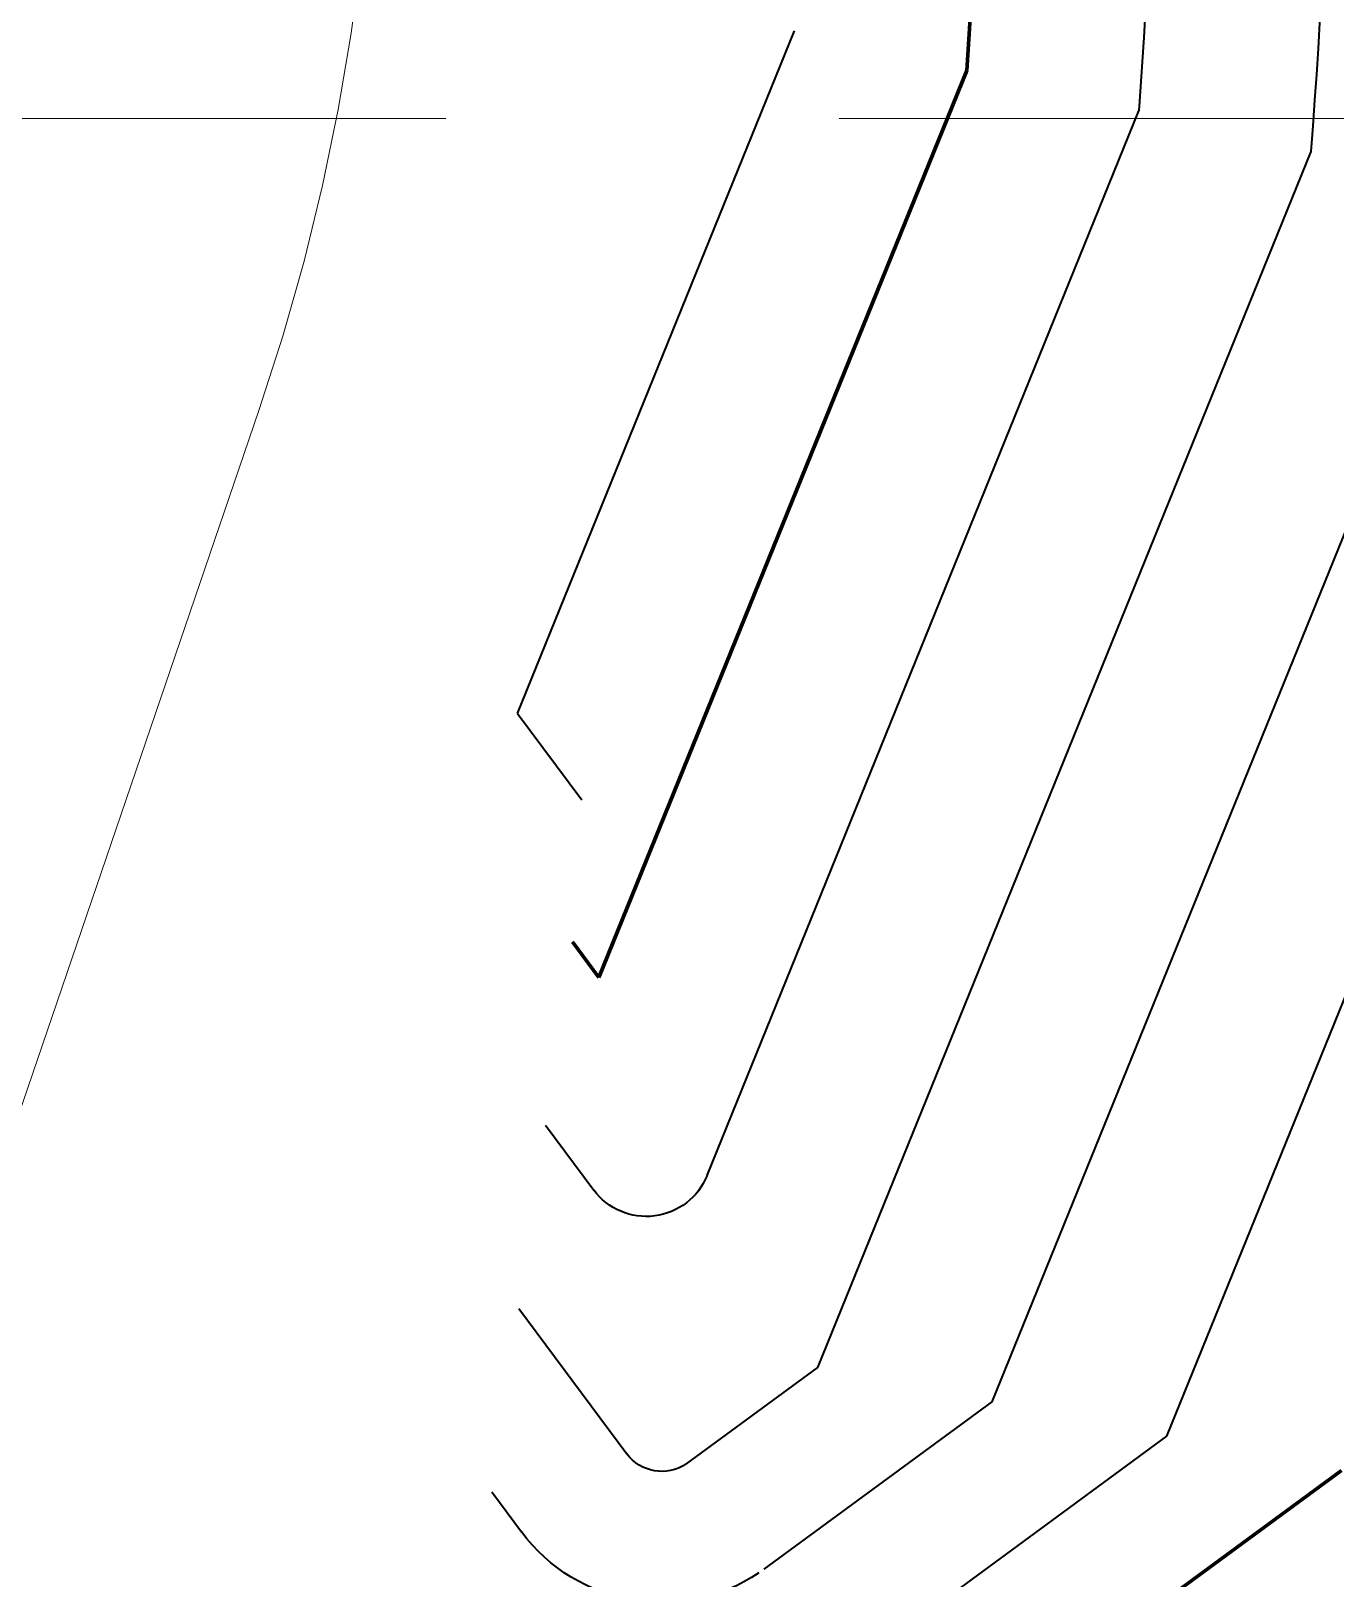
# Model space of a CAD drawing. Header units: feet. Extents: x 10084 to 13321, y 3329 to 8503.
# Drawn here: x 10528.73 to 10558.6, y 5721.31 to 5756.74 of the extents above; entities that cross this region are included whole.
import ezdxf

# ---------------------------------------------------------------- set-up
doc = ezdxf.new("R2010")
doc.units = ezdxf.units.FT
doc.header["$LTSCALE"] = 40
doc.header["$MEASUREMENT"] = 0
for name, pattern in [('DASHED', [0.75, 0.5, -0.25]), ('DGN Style 4', [233.366589, 116.610413, -58.305206, 0.145763, -58.305206]), ('HIDDEN', [0.375, 0.25, -0.125])]:
    doc.linetypes.add(name, pattern=pattern)
doc.layers.add('GRID', color=254, linetype='DASHED')
doc.layers.add('Level 1', color=7, linetype='Continuous')

msp = doc.modelspace()

# ---------------------------------------------------------------- linework, layer by layer
at = {"layer": 'GRID', "color": 252, "linetype": 'HIDDEN', "lineweight": 0, "ltscale": 1.8}
msp.add_line((10169.237, 5754.74), (13236.209, 5754.74), dxfattribs=at)
at = {"layer": 'Level 1', "color": 5, "linetype": 'Continuous', "lineweight": 40}
for p, q in [((10539.874, 5741.109), (10546.215, 5756.743)), ((10544.217, 5730.529), (10554.106, 5754.914)), ((10546.751, 5726.133), (10558.046, 5753.985)), ((10550.747, 5725.346), (10561.981, 5753.046)), ((10554.744, 5724.558), (10565.914, 5752.099)), ((10539.875, 5741.109), (10541.345, 5739.132)), ((10540.52, 5731.681), (10541.623, 5730.197)), ((10539.902, 5727.484), (10542.377, 5724.156)), ((10543.748, 5723.93), (10546.751, 5726.133)), ((10545.523, 5721.512), (10550.747, 5725.346)), ((10547.298, 5719.093), (10554.744, 5724.558)), ((10539.285, 5723.286), (10539.969, 5722.366))]:
    msp.add_line(p, q, dxfattribs=at)
at = {"layer": 'Level 1', "color": 5, "linetype": 'Continuous', "lineweight": 70}
for p, q in [((10541.74, 5735.067), (10550.162, 5755.834)), ((10541.137, 5735.879), (10541.74, 5735.067)), ((10549.073, 5716.675), (10558.741, 5723.77))]:
    msp.add_line(p, q, dxfattribs=at)
at = {"layer": 'Level 1', "color": 5, "linetype": 'DGN Style 4', "lineweight": 0, "flags": 128}
msp.add_lwpolyline([(10383.017, 4417.286), (10357.215, 4464.899), (10348.921, 4476.644), (10350.274, 4481.996), (10361.976, 4504.312), (10365.955, 4517.213), (10365, 4530.491), (10360.26, 4543.29), (10356.434, 4548.432), (10353.407, 4561.003), (10358.838, 4581.601), (10352.244, 4597.043), (10340.118, 4616.392), (10338.559, 4624.19), (10337.459, 4634.685), (10340.98, 4648.484), (10348.462, 4663.236), (10353.256, 4668.281), (10367.579, 4667.191), (10380.286, 4662.804), (10388.629, 4662.804), (10400.228, 4670.541), (10402.567, 4688.465), (10397.968, 4710.363), (10397.536, 4715.05), (10407.582, 4753.657), (10405.683, 4787.242), (10399.892, 4813.856), (10398.626, 4831.418), (10391.609, 4854.93), (10390.469, 4857.748), (10404.955, 4907.138), (10407.034, 4919.552), (10407.303, 4946.663), (10405.358, 4949.012), (10393.889, 4958.004), (10390.938, 4962.567), (10385.703, 4975.136), (10367.224, 4996.067), (10365.118, 4999.133), (10362.082, 5007.068), (10364.983, 5016.328), (10377.967, 5024.343), (10388.896, 5028.494), (10434.574, 5044.684), (10442.061, 5047.785), (10440.748, 5092.616), (10429.003, 5096.647), (10397.028, 5092.566), (10393.895, 5092.488), (10379.638, 5095.858), (10362.17, 5103.539), (10352.927, 5107.615), (10349.402, 5111.22), (10345.329, 5121.095), (10344.871, 5126.729), (10345.636, 5138.635), (10352.322, 5152.12), (10339.859, 5178.799), (10334.978, 5191.662), (10329.616, 5207.001), (10328.653, 5223.441), (10328.103, 5236.029), (10327.56, 5244.339), (10327.801, 5250.527), (10328.185, 5254.823), (10328.295, 5255.914), (10334.351, 5259.391), (10352.91, 5267.023), (10359.979, 5268.527), (10361.769, 5267.806), (10369.643, 5261.648), (10381.077, 5262.426), (10410.288, 5271.059), (10411.964, 5272.034), (10413.038, 5274.664), (10413.375, 5278.872), (10407.312, 5286.755), (10412.404, 5296.857), (10429.544, 5313.5), (10460.69, 5322.471, 0.526006), (10474.6, 5367.536), (10468.807, 5374.749), (10462.025, 5385.963), (10461.603, 5390.511), (10462.64, 5403.356), (10465.159, 5408.555), (10477.575, 5435.888, 0.219227), (10496.422, 5518.398), (10485.554, 5570.129, -0.040843), (10481.921, 5598.946), (10478.831, 5669.478, -0.248738), (10491.962, 5697.098), (10491.962, 5697.098, 0), (10491.962, 5697.098), (10524.931, 5721.614), (10533.955, 5748.05, 0.143258), (10535.201, 5776.098), (10521.013, 5833.061, 0.033522), (10508.712, 5871.314), (10438.219, 6048.762, -0.243018), (10447.259, 6140.103), (10578.7, 6342.731, 0.090209), (10592.49, 6375.761), (10681.207, 6780.892, 0.136381), (10678.236, 6834.366), (10658.159, 6893.639, -0.103944), (10653.257, 6934.479), (10655.917, 6964.74, -0.039323), (10661.117, 6995.716, 0.042401), (10666.516, 7029.143), (10684.753, 7270.542, -0.008679), (10687.968, 7305.107), (10701.338, 7426.033, 0.012694), (10705.635, 7476.617), (10736.496, 7996.012, 0.187552), (10683.196, 8161.576), (10666.072, 8182.656)], format="xyb", dxfattribs=at)
at = {"layer": 'Level 1', "color": 5, "linetype": 'Continuous', "lineweight": 40}
for radius, start in [(125, 355.39158), (121, 355.6803)]:
    msp.add_arc((10433.45, 5764.028), radius, start, 12.6579, dxfattribs=at)
at = {"layer": 'Level 1', "color": 5, "linetype": 'Continuous', "lineweight": 70}
msp.add_arc((10433.45, 5764.028), 117, 355.98374, 7.29312, dxfattribs=at)
at = {"layer": 'Level 1', "color": 5, "linetype": 'Continuous', "lineweight": 40, "extrusion": (0, 0, -1)}
for centre, radius, start in [((-10542.826, 5731.092), 1.5, 202.0748), ((-10543.179, 5724.753), 1, 236.2678), ((-10543.179, 5724.753), 4, 236.2678)]:
    msp.add_arc(centre, radius, start, 323.3655, dxfattribs=at)

doc.saveas('drawing.dxf')
